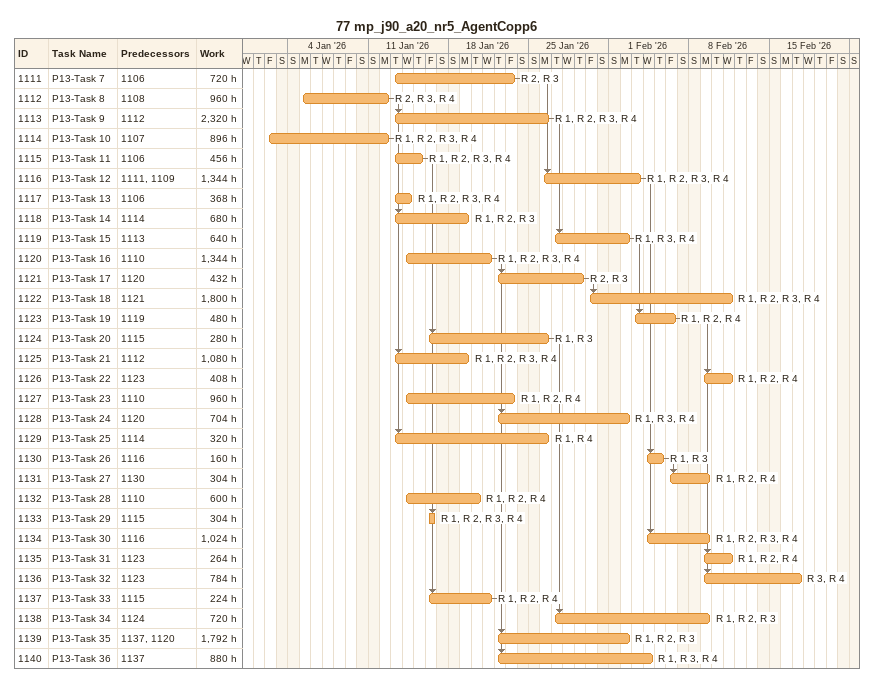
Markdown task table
77 mp_j90_a20_nr5_AgentCopp6

| ID | Task | Start | Finish | Predecessors | Resources | Work (h) |
|---|---|---|---|---|---|---|
| 1111 | P13-Task 7 | 2026-01-13 | 2026-01-23 | 1106 | R 2, R 3 | 720 |
| 1112 | P13-Task 8 | 2026-01-05 | 2026-01-12 | 1108 | R 2, R 3, R 4 | 960 |
| 1113 | P13-Task 9 | 2026-01-13 | 2026-01-26 | 1112 | R 1, R 2, R 3, R 4 | 2320 |
| 1114 | P13-Task 10 | 2026-01-02 | 2026-01-12 | 1107 | R 1, R 2, R 3, R 4 | 896 |
| 1115 | P13-Task 11 | 2026-01-13 | 2026-01-15 | 1106 | R 1, R 2, R 3, R 4 | 456 |
| 1116 | P13-Task 12 | 2026-01-26 | 2026-02-03 | 1111, 1109 | R 1, R 2, R 3, R 4 | 1344 |
| 1117 | P13-Task 13 | 2026-01-13 | 2026-01-14 | 1106 | R 1, R 2, R 3, R 4 | 368 |
| 1118 | P13-Task 14 | 2026-01-13 | 2026-01-19 | 1114 | R 1, R 2, R 3 | 680 |
| 1119 | P13-Task 15 | 2026-01-27 | 2026-02-02 | 1113 | R 1, R 3, R 4 | 640 |
| 1120 | P13-Task 16 | 2026-01-14 | 2026-01-21 | 1110 | R 1, R 2, R 3, R 4 | 1344 |
| 1121 | P13-Task 17 | 2026-01-22 | 2026-01-29 | 1120 | R 2, R 3 | 432 |
| 1122 | P13-Task 18 | 2026-01-30 | 2026-02-11 | 1121 | R 1, R 2, R 3, R 4 | 1800 |
| 1123 | P13-Task 19 | 2026-02-03 | 2026-02-06 | 1119 | R 1, R 2, R 4 | 480 |
| 1124 | P13-Task 20 | 2026-01-16 | 2026-01-26 | 1115 | R 1, R 3 | 280 |
| 1125 | P13-Task 21 | 2026-01-13 | 2026-01-19 | 1112 | R 1, R 2, R 3, R 4 | 1080 |
| 1126 | P13-Task 22 | 2026-02-09 | 2026-02-11 | 1123 | R 1, R 2, R 4 | 408 |
| 1127 | P13-Task 23 | 2026-01-14 | 2026-01-23 | 1110 | R 1, R 2, R 4 | 960 |
| 1128 | P13-Task 24 | 2026-01-22 | 2026-02-02 | 1120 | R 1, R 3, R 4 | 704 |
| 1129 | P13-Task 25 | 2026-01-13 | 2026-01-26 | 1114 | R 1, R 4 | 320 |
| 1130 | P13-Task 26 | 2026-02-04 | 2026-02-05 | 1116 | R 1, R 3 | 160 |
| 1131 | P13-Task 27 | 2026-02-06 | 2026-02-09 | 1130 | R 1, R 2, R 4 | 304 |
| 1132 | P13-Task 28 | 2026-01-14 | 2026-01-20 | 1110 | R 1, R 2, R 4 | 600 |
| 1133 | P13-Task 29 | 2026-01-16 | 2026-01-16 | 1115 | R 1, R 2, R 3, R 4 | 304 |
| 1134 | P13-Task 30 | 2026-02-04 | 2026-02-09 | 1116 | R 1, R 2, R 3, R 4 | 1024 |
| 1135 | P13-Task 31 | 2026-02-09 | 2026-02-11 | 1123 | R 1, R 2, R 4 | 264 |
| 1136 | P13-Task 32 | 2026-02-09 | 2026-02-17 | 1123 | R 3, R 4 | 784 |
| 1137 | P13-Task 33 | 2026-01-16 | 2026-01-21 | 1115 | R 1, R 2, R 4 | 224 |
| 1138 | P13-Task 34 | 2026-01-27 | 2026-02-09 | 1124 | R 1, R 2, R 3 | 720 |
| 1139 | P13-Task 35 | 2026-01-22 | 2026-02-02 | 1137, 1120 | R 1, R 2, R 3 | 1792 |
| 1140 | P13-Task 36 | 2026-01-22 | 2026-02-04 | 1137 | R 1, R 3, R 4 | 880 |
